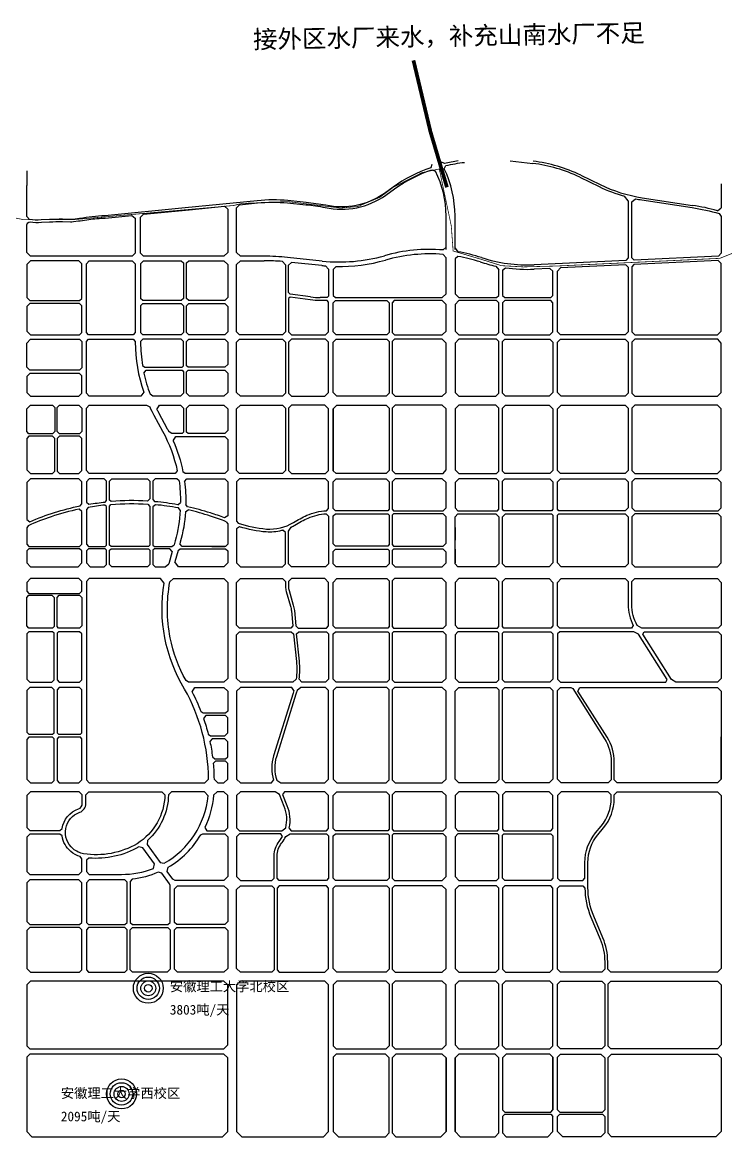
# Model space of a CAD drawing. Header units: millimetres. Extents: x 19715 to 35549, y 3563 to 14826.
# Drawn here: x 27119 to 31822, y 7377 to 14826 of the extents above; entities that cross this region are included whole.
import ezdxf

# ---------------------------------------------------------------- set-up
doc = ezdxf.new("R2010")
doc.units = ezdxf.units.MM
doc.linetypes.add('BORDER', pattern=[44.45, 12.7, -6.35, 12.7, -6.35, 0, -6.35])
for name, color, linetype in [('0-text', 7, 'Continuous'), ('00-大用户', 6, 'Continuous'), ('RD-红线', 7, 'Continuous')]:
    doc.layers.add(name, color=color, linetype=linetype)
doc.layers.add('0000边界', color=5, linetype='Continuous', lineweight=0)
doc.styles.add('HT', font='simhei.ttf')
doc.styles.add('样式 2', font='simhei.ttf')

msp = doc.modelspace()

# ---------------------------------------------------------------- linework, layer by layer
at = {"layer": '0-text', "const_width": 25}
msp.add_lwpolyline([(29734.7, 14571.2), (29848.1, 14095.1), (29958.5, 13723.2)], dxfattribs=at)
at = {"layer": '00-大用户'}
for centre, radius in [((27961.6, 8369.2), 100), ((27961.6, 8369.2), 75), ((27961.6, 8369.2), 50), ((27961.6, 8369.2), 25), ((27782.8, 7663.1), 100), ((27782.8, 7663.1), 75), ((27782.8, 7663.1), 50), ((27782.8, 7663.1), 25)]:
    msp.add_circle(centre, radius, dxfattribs=at)
at = {"layer": '0000边界', "linetype": 'BORDER', "ltscale": 5, "const_width": 5}
msp.add_lwpolyline([(31903.8, 13296.5), (31782.8, 13248.1), (30692.8, 13196.9), (30468.9, 13191), (30323.5, 13199.1), (30186.2, 13242.1), (29999.8, 13297.4), (29987.5, 13465.2), (29907.5, 13843.9), (29906.8, 13845.2), (29792.2, 13821.3), (29603.7, 13725.1), (29511.8, 13656.9), (29362.3, 13594.7), (29247.3, 13584.6), (28893.3, 13627.6), (28587.4, 13615), (28531.9, 13601.3), (27456, 13506.5), (27128, 13506.9), (26584.8, 13612.6)], dxfattribs=at)
at = {"layer": 'RD-红线'}
for p, q in [((31792.4, 13746.1), (31792.4, 13585.3)), ((31766.9, 13566.1), (31792.4, 13585.3)), ((29952.4, 13306.6), (29952.4, 13532.1)), ((30012.4, 13306.6), (30012.4, 13532.1)), ((27547.4, 13212.2), (27567.4, 13232.2)), ((27547.4, 12752.2), (27547.4, 13212.2)), ((27567.4, 13232.2), (27854.4, 13232.2)), ((27854.4, 13232.2), (27874.4, 13212.2)), ((27910.4, 13212.2), (27930.4, 13232.2)), ((27930.4, 13232.2), (28182.4, 13232.2)), ((28182.4, 13232.2), (28197.4, 13217.2)), ((28197.4, 13217.2), (28197.4, 12980.7)), ((28552.4, 13207.2), (28577.4, 13232.2)), ((28552.4, 12757.2), (28552.4, 13207.2)), ((28577.4, 13232.2), (28735.9, 13232.2)), ((28879.2, 13205.2), (28879.2, 12757.2)), ((29124.2, 13229.9), (28892.9, 13254)), ((28899.2, 13019.2), (28899.2, 13203.2)), ((29121.1, 13200), (28919.1, 13221.1)), ((29952.4, 13010.7), (29952.4, 13252.6)), ((30012.4, 13244.8), (30012.4, 13010.7)), ((31170.4, 13190.1), (31170.4, 12757.2)), ((31208.7, 13206.9), (31194.4, 13191.9)), ((31194.4, 13191.9), (31194.4, 12757.2)), ((31771.5, 13233.3), (31208.7, 13206.9)), ((31792.4, 13213.3), (31771.5, 13233.3)), ((31792.4, 12762.2), (31792.4, 13213.3)), ((29167.4, 13176.2), (29167.4, 12995.7)), ((29197.4, 13174.7), (29197.4, 13000.7)), ((30305.9, 13000.7), (30305.9, 13172.3)), ((30329.9, 13168.1), (30329.9, 13000.7)), ((30667.4, 13000.7), (30667.4, 13161.5)), ((30697.4, 12757.2), (30697.4, 13162.9)), ((27925.4, 12965.7), (27910.4, 12980.7)), ((28182.4, 12965.7), (27925.4, 12965.7)), ((28197.4, 12980.7), (28182.4, 12965.7)), ((28909.2, 13007.9), (28899.2, 13019.2)), ((29047.1, 12989.8), (28909.2, 13007.9)), ((29157.4, 12985.7), (29110.8, 12985.7)), ((29167.4, 12995.7), (29157.4, 12985.7)), ((29197.4, 13000.7), (29212.4, 12985.7)), ((29212.4, 12985.7), (29927.4, 12985.7)), ((29927.4, 12985.7), (29952.4, 13010.7)), ((30012.4, 13010.7), (30037.4, 12985.7)), ((30037.4, 12985.7), (30290.9, 12985.7)), ((30290.9, 12985.7), (30305.9, 13000.7)), ((30329.9, 13000.7), (30344.9, 12985.7)), ((30344.9, 12985.7), (30652.4, 12985.7)), ((30652.4, 12985.7), (30667.4, 13000.7)), ((27910.4, 12930.7), (27925.4, 12945.7)), ((27925.4, 12945.7), (28182.4, 12945.7)), ((28182.4, 12945.7), (28197.4, 12930.7)), ((28197.4, 12930.7), (28197.4, 12752.2)), ((27562.4, 12737.2), (27547.4, 12752.2)), ((27874.4, 12752.2), (27859.4, 12737.2)), ((27925.4, 12737.2), (27910.4, 12752.2)), ((28197.4, 12752.2), (28182.4, 12737.2)), ((28572.4, 12737.2), (28552.4, 12757.2)), ((28879.2, 12757.2), (28859.2, 12737.2)), ((30717.4, 12737.2), (30697.4, 12757.2)), ((31170.4, 12757.2), (31150.4, 12737.2)), ((31194.4, 12757.2), (31214.4, 12737.2)), ((31767.4, 12737.2), (31792.4, 12762.2)), ((27547.4, 12692.2), (27562.4, 12707.2)), ((27547.4, 12347.2), (27547.4, 12692.2)), ((27859.4, 12737.2), (27562.4, 12737.2)), ((27562.4, 12707.2), (27859.5, 12707.2)), ((27859.5, 12707.2), (27874.4, 12692.1)), ((27925.5, 12707.2), (27910.4, 12692.2)), ((28182.4, 12737.2), (27925.4, 12737.2)), ((28182.4, 12707.2), (27925.5, 12707.2)), ((28197.4, 12529.7), (28197.4, 12692.2)), ((28859.2, 12737.2), (28572.4, 12737.2)), ((31150.4, 12737.2), (30717.4, 12737.2)), ((31214.4, 12737.2), (31767.4, 12737.2)), ((27922.8, 12532.3), (27937.6, 12519.7)), ((27937.6, 12519.7), (28187.4, 12519.7)), ((28187.4, 12519.7), (28197.4, 12529.7)), ((27932.3, 12481.5), (27947, 12499.7)), ((27947, 12499.7), (28187.4, 12499.7)), ((28187.4, 12499.7), (28197.4, 12489.7)), ((28197.4, 12489.7), (28197.4, 12347.2)), ((27567.4, 12327.2), (27547.4, 12347.2)), ((27911.8, 12327.2), (27567.4, 12327.2)), ((27930.7, 12353.7), (27911.8, 12327.2)), ((27992.7, 12327.2), (27974, 12340.1)), ((28177.4, 12327.2), (27992.7, 12327.2)), ((28197.4, 12347.2), (28177.4, 12327.2)), ((27547.4, 12247.2), (27567.4, 12267.2)), ((27547.4, 11830.2), (27547.4, 12247.2)), ((27567.4, 12267.2), (27950.3, 12267.2)), ((27950.3, 12267.2), (27970.9, 12254.9)), ((28019.5, 12237.9), (28036.9, 12267.2)), ((28036.9, 12267.2), (28177.4, 12267.2)), ((28177.4, 12267.2), (28197.4, 12247.2)), ((28197.4, 12247.2), (28197.4, 12087.2)), ((28118.5, 12077.2), (28100.5, 12087.9)), ((28187.4, 12077.2), (28118.5, 12077.2)), ((28197.4, 12087.2), (28187.4, 12077.2)), ((28128.3, 12029.2), (28146.6, 12057.2)), ((28146.6, 12057.2), (28472.4, 12057.2)), ((28472.4, 12057.2), (28492.4, 12037.2)), ((28492.4, 12037.2), (28492.4, 11830.2)), ((27567.4, 11810.2), (27547.4, 11830.2)), ((28140.3, 11810.2), (27567.4, 11810.2)), ((28007.4, 11774.2), (27992.4, 11759.2)), ((28152.1, 11774.2), (28007.4, 11774.2)), ((28155.1, 11828.4), (28140.3, 11810.2)), ((28167.1, 11761.1), (28152.1, 11774.2)), ((28207.7, 11810.2), (28193.2, 11822.1)), ((28203.9, 11757.3), (28218.7, 11774.2)), ((28472.4, 11810.2), (28207.7, 11810.2)), ((28218.7, 11774.2), (28472.4, 11774.2)), ((28492.4, 11830.2), (28472.4, 11810.2)), ((28472.4, 11774.2), (28492.4, 11754.2)), ((27992.4, 11759.2), (27992.4, 11636.6)), ((28492.4, 11754.2), (28492.4, 11527.3)), ((27992.4, 11636.6), (28006.1, 11621.7)), ((28008.8, 11601.3), (27992.4, 11586.4)), ((27992.4, 11586.4), (27992.4, 11332.1)), ((28159, 11601), (28176.8, 11615.8)), ((28175.1, 11564.1), (28162.6, 11580)), ((28210.4, 11553), (28228.5, 11566.5)), ((28224.2, 11587.9), (28212.6, 11602.7)), ((28492.4, 11527.3), (28472.1, 11513.3)), ((28483, 11487.5), (28492.4, 11473.6)), ((28492.4, 11473.6), (28492.4, 11337.1)), ((27992.4, 11332.1), (28002.4, 11322.1)), ((28118.3, 11322.1), (28133.6, 11333.3)), ((28187.2, 11322.1), (28173, 11340.9)), ((28492.4, 11337.1), (28477.4, 11322.1)), ((28002.4, 11307.1), (27992.4, 11297.1)), ((27992.4, 11297.1), (27992.4, 11202.2)), ((28002.4, 11322.1), (28118.3, 11322.1)), ((28106.4, 11307.1), (28002.4, 11307.1)), ((28121, 11287.9), (28106.4, 11307.1)), ((28160.7, 11296.3), (28174.8, 11307.1)), ((28174.8, 11307.1), (28477.4, 11307.1)), ((28477.4, 11322.1), (28187.2, 11322.1)), ((28477.4, 11307.1), (28492.4, 11292.1)), ((28492.4, 11292.1), (28492.4, 11212.2)), ((27992.4, 11202.2), (28007.4, 11187.2)), ((28007.4, 11187.2), (28073.9, 11187.2)), ((28073.9, 11187.2), (28098.2, 11205.6)), ((28163.2, 11187.2), (28139.1, 11218.7)), ((28467.4, 11187.2), (28163.2, 11187.2)), ((28492.4, 11212.2), (28467.4, 11187.2)), ((28577.4, 8417.2), (28552.4, 8392.2)), ((28552.4, 8392.2), (28552.4, 7990.2)), ((29142.4, 8417.2), (28577.4, 8417.2)), ((29167.4, 8392.2), (29142.4, 8417.2)), ((29167.4, 7985.2), (29167.4, 8392.2)), ((31013.4, 8397.2), (31013.4, 7985.2)), ((28552.4, 7990.2), (28552.4, 7412.2)), ((29167.4, 7412.2), (29167.4, 7985.2)), ((27168.9, 7929.2), (27148.9, 7909.2)), ((27148.9, 7909.2), (27148.9, 7412.2)), ((28332.8, 7929.2), (27168.9, 7929.2)), ((29217.4, 7929.2), (29197.4, 7909.2)), ((29197.4, 7909.2), (29197.4, 7412.2)), ((29547.2, 7929.2), (29217.4, 7929.2)), ((29572.2, 7904.2), (29547.2, 7929.2)), ((29572.2, 7402.2), (29572.2, 7904.2)), ((29617.2, 7929.2), (29592.2, 7904.2)), ((29592.2, 7904.2), (29592.2, 7402.2)), ((29927.4, 7929.2), (29617.2, 7929.2)), ((29952.4, 7904.2), (29927.4, 7929.2)), ((29952.4, 7904.2), (29927.4, 7929.2)), ((29952.4, 7412.2), (29952.4, 7904.2)), ((29952.4, 7412.2), (29952.4, 7904.2)), ((29952.4, 7904.2), (29952.4, 7412.2)), ((30012.4, 7904.2), (30037.4, 7929.2)), ((30037.4, 7929.2), (30012.4, 7904.2)), ((30012.4, 7412.2), (30012.4, 7904.2)), ((30012.4, 7904.2), (30012.4, 7412.2)), ((30012.4, 7904.2), (30012.4, 7412.2)), ((30199.2, 7929.2), (30037.4, 7929.2)), ((30280.9, 7929.2), (30199.2, 7929.2)), ((30280.9, 7929.2), (30305.9, 7904.2)), ((30305.9, 7402.2), (30305.9, 7904.2)), ((30354.9, 7929.2), (30329.9, 7904.2)), ((30329.9, 7904.2), (30329.9, 7557.2)), ((30647.4, 7929.2), (30354.9, 7929.2)), ((30647.4, 7929.2), (30667.4, 7909.2)), ((30667.4, 7909.2), (30647.4, 7929.2)), ((30667.4, 7909.2), (30667.4, 7557.2)), ((30667.4, 7557.2), (30667.4, 7909.2)), ((30697.4, 7909.2), (30717.4, 7929.2)), ((30697.4, 7557.2), (30697.4, 7909.2)), ((30717.4, 7929.2), (30988.4, 7929.2)), ((30988.4, 7929.2), (31013.4, 7904.2)), ((31013.4, 7904.2), (31013.4, 7557.2)), ((31058.4, 7929.2), (31033.4, 7904.2)), ((31033.4, 7904.2), (31033.4, 7402.2)), ((31058.4, 7929.2), (31767.4, 7929.2)), ((31767.4, 7929.2), (31792.4, 7904.2)), ((31792.4, 7904.2), (31792.4, 7412.2)), ((30344.9, 7542.2), (30329.9, 7557.2)), ((30329.9, 7512.2), (30344.9, 7527.2)), ((30344.9, 7542.2), (30652.4, 7542.2)), ((30344.9, 7527.2), (30652.4, 7527.2)), ((30652.4, 7542.2), (30667.4, 7557.2)), ((30652.4, 7527.2), (30667.4, 7512.2)), ((30712.4, 7542.2), (30697.4, 7557.2)), ((30712.4, 7527.2), (30697.4, 7512.2)), ((30712.4, 7542.2), (30998.4, 7542.2)), ((30712.4, 7527.2), (30998.4, 7527.2)), ((30998.4, 7542.2), (31013.4, 7557.2)), ((30998.4, 7527.2), (31013.4, 7512.2)), ((30329.9, 7512.2), (30329.9, 7402.2)), ((30667.4, 7412.2), (30667.4, 7512.2)), ((30697.4, 7412.2), (30697.4, 7512.2)), ((31013.4, 7512.2), (31013.4, 7402.2)), ((27148.9, 7412.2), (27183.9, 7377.2)), ((27183.9, 7377.2), (28341.6, 7377.2)), ((28552.4, 7412.2), (28587.4, 7377.2)), ((28587.4, 7377.2), (29132.4, 7377.2)), ((29132.4, 7377.2), (29167.4, 7412.2)), ((29197.4, 7412.2), (29232.4, 7377.2)), ((29232.4, 7377.2), (29547.2, 7377.2)), ((29572.2, 7402.2), (29547.2, 7377.2)), ((29617.2, 7377.2), (29592.2, 7402.2)), ((29617.2, 7377.2), (29825.7, 7377.2)), ((29825.7, 7377.2), (29917.4, 7377.2)), ((29917.4, 7377.2), (29952.4, 7412.2)), ((29917.4, 7377.2), (29952.4, 7412.2)), ((30047.4, 7377.2), (30012.4, 7412.2)), ((30012.4, 7412.2), (30047.4, 7377.2)), ((30047.4, 7377.2), (30280.9, 7377.2)), ((30280.9, 7377.2), (30305.9, 7402.2)), ((30329.9, 7402.2), (30354.9, 7377.2)), ((30354.9, 7377.2), (30632.4, 7377.2)), ((30632.4, 7377.2), (30667.4, 7412.2)), ((30632.4, 7377.2), (30667.4, 7412.2)), ((30732.4, 7377.2), (30697.4, 7412.2)), ((30988.4, 7377.2), (30732.4, 7377.2)), ((31013.4, 7402.2), (30988.4, 7377.2)), ((31033.4, 7402.2), (31058.4, 7377.2)), ((31757.4, 7377.2), (31058.4, 7377.2))]:
    msp.add_line(p, q, dxfattribs=at)
at = {"layer": 'RD-红线', "flags": 128}
for points in [[(29857.8, 13875.4), (29849.8, 13854)], [(29943.1, 13881.6), (29917, 13893)], [(29940.8, 13847.4), (29950.3, 13867.9)], [(29857.1, 13840.7), (29882.4, 13830.4)], [(27148.9, 13528), (27148.9, 13735)], [(31170.4, 13632.2), (31170.4, 13251.1), (31154.5, 13234.4), (30541, 13205.6)], [(27166.7, 13507.1), (27148.9, 13528)], [(30008.9, 13480.5), (30012.4, 13479.7)], [(29952.4, 13322.7), (29932.5, 13304.5)], [(29932.5, 13274.4), (29952.4, 13252.6)], [(30012.4, 13315.2), (30032.2, 13292)], [(30032.2, 13261.5), (30012.4, 13244.8)], [(27874.4, 13212.2), (27874.4, 12752.2)], [(27910.4, 13212.2), (27910.4, 12980.7)], [(28859.3, 13227), (28879.2, 13205.2)], [(28899.2, 13203.2), (28919.1, 13221.1)], [(29147.5, 13197.6), (29167.4, 13176.2)], [(29197.4, 13174.7), (29217.4, 13194.1)], [(30286.3, 13196.2), (30305.9, 13172.3)], [(30329.9, 13168.1), (30349.7, 13185)], [(31155.5, 13204.4), (30717.4, 13183.9)], [(31155.5, 13204.4), (31170.4, 13190.1)], [(30647.5, 13180.6), (30542.4, 13175.7)], [(30647.5, 13180.6), (30667.4, 13161.5)], [(30697.4, 13162.9), (30717.4, 13183.9)], [(27910.4, 12930.7), (27910.4, 12752.2)], [(27517.4, 12516.7), (27502.4, 12501.7), (27168.9, 12501.7), (27148.9, 12521.7), (27148.9, 12682.2), (27173.9, 12707.2), (27502.4, 12707.2), (27517.4, 12692.2), (27517.4, 12516.7)], [(28232.4, 12707.2), (28472.4, 12707.2), (28492.4, 12687.2), (28492.4, 12539.7), (28472.4, 12519.7), (28227.4, 12519.7), (28217.4, 12529.7), (28217.4, 12692.2)], [(27502.4, 12477.7), (27168.9, 12477.7), (27148.9, 12457.7), (27148.9, 12352.2), (27173.9, 12327.2), (27497.4, 12327.2), (27517.4, 12347.2), (27517.4, 12462.7), (27502.4, 12477.7)], [(29197.4, 12242.2), (29197.4, 11830.2), (29197.4, 12242.2), (29222.4, 12267.2), (29552.2, 12267.2), (29572.2, 12247.2), (29572.2, 11830.2), (29552.2, 11810.2), (29422.4, 11810.2), (29217.4, 11810.2), (29197.4, 11827.2), (29197.4, 11937.2)], [(30132.4, 11187.2), (30032.4, 11187.2), (30012.4, 11207.2), (30012.4, 11521.1), (30032.4, 11541.1), (30285.9, 11541.1), (30305.9, 11521.1), (30305.9, 11207.2), (30285.9, 11187.2), (30037.4, 11187.2)], [(28121, 11287.9), (28098.2, 11205.6)], [(28160.7, 11296.3), (28139.1, 11218.7)], [(28067.9, 11078), (28043.3, 11107.2), (27567.4, 11107.2), (27547.4, 11087.2), (27547.4, 10364.2)], [(27321.6, 10067.2), (27331.6, 10077.2), (27331.6, 10364.2), (27316.6, 10379.2), (27168.9, 10379.3), (27148.9, 10359.3), (27148.9, 10082.2), (27163.9, 10067.2), (27321.6, 10067.2)], [(28935.3, 10359.8), (28920.3, 10379.2), (28577.4, 10379.2), (28552.4, 10354.2), (28552.4, 9767.3), (28577.4, 9742.3), (28672.4, 9742.3)], [(28577.4, 9742.3), (28786.3, 9742.3), (28799.5, 9761.1)], [(27517.4, 8920.7), (27517.4, 9074.3), (27497.4, 9094.3), (27168.9, 9094.3), (27148.9, 9074.3), (27148.9, 8814.7), (27168.9, 8794.7), (27502.4, 8794.7), (27517.4, 8809.7), (27517.4, 8920.7)], [(28325, 8417.2), (27173.9, 8417.2), (27148.9, 8392.2), (27148.9, 7985.2), (27168.9, 7965.2), (28332.2, 7965.2)]]:
    msp.add_lwpolyline(points, dxfattribs=at)
for points in [[(29950.3, 13867.9, -0.032091), (30075.7, 13889.7)], [(28735.9, 13262.2), (28577.4, 13262.2), (28552.4, 13287.2), (28552.4, 13586.5), (28570.5, 13606.4), (28691.5, 13618.3, -0.050947), (28893.3, 13618.8), (29014.7, 13606.6, -0.013694), (29144.9, 13588.5, 0.212128), (29548.8, 13670.4), (29607, 13711.8, -0.071218), (29857.1, 13840.7, -0.071218)], [(30012.4, 13315.2), (30012.4, 13532.1, 0.112143), (29940.8, 13847.4, 0.112143)], [(31778.2, 13547.1), (31792.4, 13528), (31792.4, 13283.4), (31773.4, 13263.4), (31210.1, 13237), (31194.4, 13252), (31194.4, 13626.8), (31218.3, 13646.5, 0.011046), (31262.2, 13638.8), (31597.7, 13587.5, -0.035993), (31778.2, 13547.1)], [(31766.9, 13566.1, 0.032863), (31599.9, 13602.3)], [(27171.3, 13491.4, 0.047945), (27246.8, 13489.5), (27301.1, 13492.4, -0.009617), (27387, 13494.4), (27440.5, 13493.3, 0.048738), (27461.4, 13493.8), (27495, 13497.8), (27503.8, 13498.9, 0.015683), (27506.1, 13499.2, -0.012702), (27564.8, 13508.6, -0.023123), (27672.6, 13517.8), (27852.5, 13535.6), (27874.4, 13515.7), (27874.4, 13282.2), (27854.4, 13262.2), (27173.9, 13262.2), (27148.9, 13287.2), (27148.9, 13471.5, -0.450023), (27171.3, 13491.4)], [(27874.4, 12692.1), (27874.4, 12687.5, 0.083719), (27930.7, 12353.7, 0.083719)], [(27910.4, 12692.2), (27910.4, 12687.5, 0.039711), (27922.8, 12532.3, 0.039711)], [(27932.3, 12481.5, 0.037589), (27974, 12340.1, 0.037589)], [(27970.9, 12254.9, 0.014893), (27998.3, 12200.8), (28057.3, 12092.4, -0.072057), (28155.1, 11828.4, -0.072057)], [(28019.5, 12237.9, 0.00571), (28029.9, 12218), (28088.9, 12109.7, -0.006048), (28100.5, 12087.9, -0.006048)], [(28128.3, 12029.2, -0.053451), (28193.2, 11822.1, -0.053451)], [(27169.8, 11488, -0.051096), (27505.5, 11593.4), (27517.4, 11608.1), (27517.4, 11754.2), (27497.4, 11774.2), (27173.9, 11774.2), (27148.9, 11749.2), (27148.9, 11501.8), (27169.8, 11488)], [(27673.5, 11619.3), (27682.4, 11629.2), (27682.4, 11759.2), (27667.4, 11774.2), (27567.4, 11774.2), (27547.4, 11754.2), (27547.4, 11619.3), (27564.9, 11604.5, -0.015874), (27673.5, 11619.3)], [(27713.2, 11623), (27702.4, 11632.9), (27702.4, 11759.2), (27717.4, 11774.2), (27957.4, 11774.2), (27972.4, 11759.2), (27972.4, 11640.4), (27956.5, 11625.4, 0.035291), (27713.2, 11623)], [(29022.3, 11530.5, -0.091692), (29153.1, 11560.9), (29167.4, 11575.9), (29167.4, 11754.2), (29147.4, 11774.2), (28572.4, 11774.2), (28552.4, 11754.2), (28552.4, 11492.2), (28562.6, 11478, 0.062405), (28751.3, 11439.1, 0.151645), (28931.8, 11482.3, -0.038572), (29022.3, 11530.5)], [(28167.1, 11761.1, -0.037128), (28176.8, 11615.8, -0.037128)], [(28203.9, 11757.3, -0.038097), (28212.6, 11602.7, -0.038097)], [(27312.5, 11521, 0.024332), (27157.8, 11460.9), (27148.9, 11447.2), (27148.9, 11337.1), (27163.9, 11322.1), (27358.8, 11322.1), (27502.4, 11322.1), (27517.4, 11337.1), (27517.4, 11557), (27499.3, 11571.7, 0.028406), (27312.5, 11521)], [(27559.9, 11583.4), (27547.4, 11568.6), (27547.4, 11337.1), (27562.4, 11322.1), (27672.4, 11322.1), (27682.4, 11332.1), (27682.4, 11589), (27671.4, 11599, 0.016508), (27559.9, 11583.4)], [(27711.6, 11602.8, -0.036217), (27958.4, 11605.2), (27972.4, 11590.3), (27972.4, 11332.1), (27962.4, 11322.1), (27712.4, 11322.1), (27702.4, 11332.1), (27702.4, 11592.8), (27711.6, 11602.8)], [(28175.1, 11564.1, -0.052685), (28141.1, 11360.6), (28133.6, 11333.3)], [(28210.4, 11553, -0.050478), (28175.8, 11351), (28173, 11340.9)], [(28852.4, 11428.3, -0.077766), (28749.9, 11419.1, -0.05719), (28572, 11453.9), (28552.4, 11439.6), (28552.4, 11212.2), (28577.4, 11187.2), (28859.2, 11187.2), (28879.2, 11207.2), (28879.2, 11416.1), (28860.1, 11430.3, -0.005962), (28852.4, 11428.3)], [(28213.8, 10425.5, -0.077562), (28108.6, 10712.7, -0.095117), (28106, 11086.7), (28130.6, 11107.2), (28467.4, 11107.2), (28492.4, 11082.2), (28492.4, 10440.2), (28467.4, 10415.2), (28231.3, 10415.2), (28213.8, 10425.5)], [(28577.4, 11107.2), (28859.2, 11107.2), (28879.2, 11087.2), (28879.2, 11054.4, 0.070121), (28883.8, 11021.9), (28912, 10923.8, -0.045408), (28918.3, 10891.3), (28928.1, 10791.6), (28914.6, 10776.7), (28572.4, 10776.7), (28552.4, 10796.7), (28552.4, 11082.2), (28577.4, 11107.2)], [(28204.6, 10368.9, -0.180824), (28067.9, 11078)], [(28950.2, 10435), (28927.4, 10415.2), (28577.4, 10415.2), (28552.4, 10440.2), (28552.4, 10732.7), (28572.4, 10752.7), (28917, 10752.7), (28933.4, 10737.7), (28951.7, 10552.9, -0.055548), (28950.2, 10435)], [(28970.4, 10435, 0.054416), (28971.6, 10554.9), (28953.5, 10737.7), (28967.1, 10752.7), (29152.4, 10752.7), (29167.4, 10737.7), (29167.4, 10435.2), (29147.4, 10415.2), (28987.6, 10415.2), (28970.4, 10435)], [(27547.4, 10364.2), (27547.4, 9762.3), (27567.4, 9742.3), (28340.1, 9742.3), (28365.1, 9767.6, 0.125738), (28204.6, 10368.9)], [(28255.8, 10349.9), (28273.5, 10379.2), (28467.4, 10379.2), (28492.4, 10354.2), (28492.4, 10222.2), (28477.4, 10207.2), (28329.6, 10207.2), (28315.6, 10216.8, 0.028238), (28255.8, 10349.9)], [(28935.3, 10359.8, -0.008918), (28930, 10341.5), (28798.9, 9922.5, 0.154446), (28799.5, 9761.1, 0.154446)], [(28820.6, 9761), (28847.8, 9742.3), (29142.4, 9742.3), (29167.4, 9767.3), (29167.4, 10359.2), (29147.4, 10379.2), (28980.8, 10379.2), (28956, 10359.7, -0.011374), (28949.1, 10335.6), (28818, 9916.6, 0.16128), (28820.6, 9761)], [(31011.9, 10036.7, -0.141769), (31056.7, 9881.8), (31056.7, 9762.4), (31036.7, 9742.4), (30722.4, 9742.4), (30697.4, 9767.4), (30697.4, 10359.2), (30717.4, 10379.2), (30787.3, 10379.2), (30800, 10372.2), (31011.9, 10036.7)], [(31028.8, 10047.4), (30833.8, 10356.1), (30846.5, 10379.2), (31767.4, 10379.2), (31792.4, 10354.2), (31792.4, 9767.4), (31767.4, 9742.4), (31096.7, 9742.4), (31076.7, 9762.4), (31076.7, 9881.8, 0.141769), (31028.8, 10047.4)], [(28362.4, 10068.6), (28376.9, 10057.2), (28472.4, 10057.2), (28492.4, 10077.2), (28492.4, 10177.2), (28477.4, 10192.2), (28345.9, 10192.2), (28331.7, 10172.3, -0.020927), (28362.4, 10068.6)], [(28373.7, 10019.2, -0.020348), (28391.1, 9915.4), (28405.9, 9902.3), (28477.4, 9902.3), (28492.4, 9917.3), (28492.4, 10017.2), (28472.4, 10037.2), (28388.4, 10037.2), (28373.7, 10019.2)], [(28395.9, 9870.9, -0.020113), (28401.1, 9767), (28426.1, 9742.3), (28467.4, 9742.3), (28492.4, 9767.3), (28492.4, 9872.3), (28477.4, 9887.3), (28410.8, 9887.3), (28395.9, 9870.9)], [(27385.6, 9437, -0.276177), (27495, 9568.3, 0.318596), (27520.4, 9604.1), (27520.4, 9662.3), (27500.4, 9682.3), (27173.9, 9682.3), (27148.9, 9657.3), (27148.9, 9444.3), (27168.9, 9424.3), (27370.8, 9424.3), (27385.6, 9437)], [(28072.5, 9661.8, -0.251931), (27887.5, 9335.7, -0.172479), (27529.1, 9268.3, -0.135141), (27459, 9301.5, -0.582912), (27502.9, 9545.6, 0.318596), (27544.4, 9604.1), (27544.4, 9662.3), (27564.4, 9682.3), (28052.5, 9682.3), (28072.5, 9661.8)], [(28361.6, 9654.8), (28336.7, 9682.3), (28116.5, 9682.3), (28096.5, 9662.7, -0.209157), (27955.8, 9357.1), (27953.1, 9330.2), (28042.1, 9210.6), (28068, 9205.2, 0.24446), (28361.6, 9654.8)], [(28339.1, 9443.8), (28352.6, 9422.3), (28472.4, 9422.3), (28492.4, 9442.3), (28492.4, 9657.3), (28467.4, 9682.3), (28423.1, 9682.3), (28398.2, 9659.4, -0.091189), (28339.1, 9443.8)], [(28577.4, 9682.3), (28552.4, 9657.3), (28552.4, 9442.3), (28572.4, 9422.3), (28855.3, 9422.3), (28880.9, 9441.5, 0.157155), (28870.5, 9583.8), (28838, 9664), (28810.6, 9682.3), (28577.4, 9682.3)], [(29142.4, 9682.3), (28872.1, 9682.3), (28859.7, 9663.8), (28889, 9591.3, -0.152106), (28901.5, 9441.6), (28916.4, 9422.3), (29152.4, 9422.3), (29167.4, 9437.3), (29167.4, 9657.3), (29142.4, 9682.3)], [(30952.3, 9408), (30990, 9453.5, 0.174747), (31056.7, 9638.5), (31056.7, 9662.4), (31036.7, 9682.4), (30722.4, 9682.4), (30697.4, 9657.4), (30697.4, 9105.4), (30712.4, 9090.4), (30866, 9090.4), (30881, 9105.4), (30881, 9210.2, -0.174747), (30952.3, 9408)], [(30939.7, 8851.5, -0.10027), (30901, 9042.2), (30901, 9210.2, -0.174747), (30967.7, 9395.3), (31005.4, 9440.7, 0.174747), (31076.7, 9638.5), (31076.7, 9662.4), (31096.7, 9682.4), (31767.4, 9682.4), (31792.4, 9657.4), (31792.4, 9409.4), (31792.4, 8502.2), (31767.4, 8477.2), (31053.4, 8477.2), (31033.4, 8497.2), (31033.4, 8546.5, 0.10027), (31001.1, 8706), (30939.7, 8851.5)], [(27443.5, 9283.2, -0.185427), (27385.3, 9387.4), (27370.4, 9400.3), (27168.9, 9400.3), (27148.9, 9380.3), (27148.9, 9150.3), (27168.9, 9130.3), (27497.4, 9130.3), (27517.4, 9150.3), (27517.4, 9234.6), (27506.6, 9249, -0.106735), (27443.5, 9283.2)], [(28312.8, 9395), (28325.6, 9402.3), (28472.4, 9402.3), (28492.4, 9382.3), (28492.4, 9115.3), (28467.4, 9090.3), (28141.9, 9090.3), (28125.8, 9098.3), (28087.9, 9149.3), (28093.8, 9178.5, 0.126549), (28312.8, 9395)], [(28858.7, 9384.4), (28847.6, 9402.3), (28572.4, 9402.3), (28552.4, 9382.3), (28552.4, 9115.3), (28577.4, 9090.3), (28787.7, 9090.3), (28802.7, 9105.3), (28802.7, 9254.9, -0.156137), (28836.6, 9351.2), (28840.4, 9356.1, 0.03626), (28858.7, 9384.4)], [(28881.1, 9384.1), (28909.3, 9402.3), (29152.4, 9402.3), (29167.4, 9387.3), (29167.4, 9105.3), (29152.4, 9090.3), (28837.7, 9090.3), (28822.7, 9105.3), (28822.7, 9254.6, -0.155658), (28852.6, 9339.1), (28856.3, 9344.1, 0.04669), (28881.1, 9384.1)], [(27898.1, 9314.1, -0.154255), (27563.8, 9239.9), (27547.4, 9225), (27547.4, 9150.3), (27567.4, 9130.3), (27782.4, 9130.3, 0.093984), (27995.5, 9170.7), (28004.2, 9201.3), (27924.1, 9308.7), (27898.1, 9314.1)], [(28027.1, 9144.8, -0.07303), (27853.7, 9098.4), (27840.4, 9083.5), (27840.4, 8809.7), (27855.4, 8794.7), (28092.8, 8794.7), (28107.8, 8809.7), (28107.8, 9055.7), (28103.8, 9067.6), (28051.1, 9138.4), (28027.1, 9144.8)], [(30881, 9039.4, 0.098865), (30921.2, 8843.7), (30982.7, 8698.3, -0.10027), (31013.4, 8546.5), (31013.4, 8497.2), (30993.4, 8477.2), (30717.4, 8477.2), (30697.4, 8497.2), (30697.4, 9039.4), (30712.4, 9054.4), (30866, 9054.4), (30881, 9039.4)]]:
    msp.add_lwpolyline(points, format="xyb", dxfattribs=at)
at = {"layer": 'RD-红线'}
for points in [[(30381.5, 13900.5), (30532.3, 13882.3)], [(30846.1, 13790.4), (30975.6, 13727.7)], [(30852.7, 13803.9), (30982.2, 13741.2)], [(31170.4, 13632.2), (31146.3, 13663.5)], [(31264.4, 13653.6), (31599.9, 13602.3)], [(28182.4, 12707.2), (28197.4, 12692.2)], [(28217.4, 12692.2), (28232.4, 12707.2)], [(30012.4, 11450.2), (30012.4, 11364.7)], [(28387.4, 11322.1), (28472.4, 11322.1)], [(30012.4, 11304.7), (30012.4, 11212.2)], [(28672.4, 10415.2), (28577.4, 10415.2)], [(31792.4, 9767.4), (31792.4, 10049.8)], [(28332.2, 7965.2), (28467.4, 7965.2), (28492.4, 7990.2), (28492.4, 8392.2), (28467.4, 8417.2), (28325, 8417.2)], [(29552.2, 8417.2), (29222.4, 8417.2), (29197.4, 8392.2), (29197.4, 7985.2), (29217.4, 7965.2), (29552.2, 7965.2)], [(29552.2, 8417.2), (29572.2, 8397.2)], [(29572.2, 8397.2), (29572.2, 7985.2)], [(29612.2, 8417.2), (29592.2, 8397.2)], [(29592.2, 8397.2), (29592.2, 7985.2)], [(29612.2, 7965.2), (29927.4, 7965.2), (29952.4, 7990.2), (29952.4, 8392.2), (29927.4, 8417.2), (29612.2, 8417.2)], [(30285.9, 8417.2), (30037.4, 8417.2), (30012.4, 8392.2), (30012.4, 7990.2), (30037.4, 7965.2), (30285.9, 7965.2)], [(30285.9, 8417.2), (30305.9, 8397.2)], [(30305.9, 7985.2), (30305.9, 8397.2)], [(30349.9, 8417.2), (30329.9, 8397.2)], [(30329.9, 7985.2), (30329.9, 8397.2)], [(30349.9, 7965.2), (30647.4, 7965.2), (30667.4, 7985.2), (30667.4, 8397.2), (30647.4, 8417.2), (30349.9, 8417.2)], [(30993.4, 7965.2), (30717.4, 7965.2), (30697.4, 7985.2), (30697.4, 8397.2), (30717.4, 8417.2), (30993.4, 8417.2)], [(31013.4, 8397.2), (30993.4, 8417.2)], [(31033.4, 8397.2), (31053.4, 8417.2)], [(31033.4, 8397.2), (31033.4, 7985.2)], [(31053.4, 8417.2), (31767.4, 8417.2), (31792.4, 8392.2), (31792.4, 7990.2), (31767.4, 7965.2), (31053.4, 7965.2)], [(29552.2, 7965.2), (29572.2, 7985.2)], [(29612.2, 7965.2), (29592.2, 7985.2)], [(30285.9, 7965.2), (30305.9, 7985.2)], [(30349.9, 7965.2), (30329.9, 7985.2)], [(31013.4, 7985.2), (30993.4, 7965.2)], [(31033.4, 7985.2), (31053.4, 7965.2)], [(28341.6, 7377.2), (28457.4, 7377.2), (28492.4, 7412.2), (28492.4, 7904.2), (28467.4, 7929.2), (28332.8, 7929.2)], [(31792.4, 7412.2), (31757.4, 7377.2)]]:
    msp.add_lwpolyline(points, dxfattribs=at)
for points in [[(30846.1, 13790.4, 0.082943), (30532.3, 13882.3, 0.082943)], [(30852.7, 13803.9, 0.082943), (30534.1, 13897.2)], [(29849.8, 13854, 0.070589), (29598.3, 13724), (29540.1, 13682.6, -0.212336), (29147.8, 13603.3, 0.013744), (29016.3, 13621.6), (28894.7, 13633.7, 0.050936), (28690, 13633.2), (28208.2, 13585.7)], [(29952.4, 13322.7), (29952.4, 13532.1, 0.115874), (29882.4, 13830.4, 0.115874)], [(30975.6, 13727.7, 0.045332), (31146.3, 13663.5, 0.045332)], [(30982.2, 13741.2, 0.074869), (31264.4, 13653.6)], [(28208.2, 13585.7), (27671.6, 13532.8, 0.035742), (27503.4, 13514, -0.015683), (27502, 13513.8), (27459.6, 13508.7, -0.049803), (27441.2, 13508.3), (27387.1, 13509.4, 0.009647), (27300.4, 13507.4), (27245.9, 13504.5, -0.05232), (27166.7, 13507.1)], [(28942.3, 11465.3, -0.038683), (29030.3, 11512.2, -0.089964), (29151.7, 11540.9), (29167.4, 11525.9), (29167.4, 11284.6), (29167.4, 11207.2), (29147.4, 11187.2), (28919.2, 11187.2), (28899.2, 11207.2), (28899.2, 11423.7), (28917.5, 11451.9, 0.021197), (28942.3, 11465.3)]]:
    msp.add_lwpolyline(points, format="xyb", dxfattribs=at)
at = {"layer": 'RD-红线', "elevation": 83, "flags": 128}
msp.add_lwpolyline([(27150, 13832.9), (27148.8, 13735)], dxfattribs=at)
at = {"layer": 'RD-红线', "flags": 128}
for points in [[(27930.4, 13262.2), (27910.4, 13282.2), (27910.4, 13523.2), (27928.5, 13543.1), (28235.5, 13573.3), (28470.5, 13596.5), (28492.4, 13576.6), (28492.4, 13287.2), (28467.4, 13262.2)], [(27173.9, 13232.2), (27148.9, 13207.2), (27148.9, 12985.7), (27168.9, 12965.7), (27502.4, 12965.7), (27517.4, 12980.7), (27517.4, 13212.2), (27497.4, 13232.2)], [(28492.4, 12985.7), (28472.4, 12965.7), (28232.4, 12965.7), (28217.4, 12980.7), (28217.4, 13217.2), (28232.4, 13232.2), (28467.4, 13232.2), (28492.4, 13207.2)], [(29217.4, 12737.2), (29197.4, 12757.2), (29197.4, 12950.7), (29212.4, 12965.7), (29557.2, 12965.7), (29572.2, 12950.7), (29572.2, 12752.2), (29557.2, 12737.2)], [(29952.4, 12762.2), (29952.4, 12940.6), (29927.4, 12965.6), (29606.3, 12965.6), (29592.2, 12950.7), (29592.2, 12752.2), (29607.2, 12737.2), (29927.4, 12737.2)], [(30290.9, 12737.2), (30305.9, 12752.2), (30305.9, 12950.6), (30290.9, 12965.6), (30037.4, 12965.6), (30012.4, 12940.6), (30012.4, 12762.2), (30037.4, 12737.2)], [(30344.9, 12737.2), (30647.4, 12737.2), (30667.4, 12757.2), (30667.4, 12950.7), (30652.4, 12965.7), (30344.9, 12965.6), (30329.9, 12950.6), (30329.9, 12752.2)], [(27148.9, 12762.2), (27173.9, 12737.2), (27502.4, 12737.2), (27517.4, 12752.2), (27517.4, 12930.7), (27502.4, 12945.7), (27168.9, 12945.7), (27148.9, 12925.7)], [(28492.4, 12757.2), (28472.4, 12737.2), (28232.4, 12737.2), (28217.4, 12752.2), (28217.4, 12930.7), (28232.4, 12945.7), (28472.4, 12945.7), (28492.4, 12925.7)], [(28552.4, 12352.2), (28552.4, 12687.2), (28572.4, 12707.2), (28859.2, 12707.2), (28879.2, 12687.2), (28879.2, 12347.2), (28859.2, 12327.2), (28577.4, 12327.2)], [(29167.4, 12687.2), (29147.4, 12707.2), (28919.2, 12707.2), (28899.2, 12687.2), (28899.2, 12347.2), (28919.2, 12327.2), (29142.4, 12327.2), (29167.4, 12352.2)], [(29197.4, 12687.2), (29217.4, 12707.2), (29557.2, 12707.2), (29572.2, 12692.2), (29572.2, 12347.2), (29552.2, 12327.2), (29222.4, 12327.2), (29197.4, 12352.2)], [(29952.4, 12352.2), (29952.4, 12682.2), (29927.4, 12707.2), (29607.2, 12707.2), (29592.2, 12692.2), (29592.2, 12347.2), (29612.2, 12327.2), (29927.4, 12327.2)], [(30012.4, 12682.2), (30012.4, 12352.2), (30037.4, 12327.2), (30285.9, 12327.2), (30305.9, 12347.2), (30305.9, 12692.2), (30290.9, 12707.2), (30037.4, 12707.2)], [(30667.4, 12352.2), (30642.4, 12327.2), (30349.9, 12327.2), (30329.9, 12347.2), (30329.9, 12692.2), (30344.9, 12707.2), (30647.4, 12707.2), (30667.4, 12687.2)], [(30722.4, 12327.2), (30697.4, 12352.2), (30697.4, 12687.2), (30717.4, 12707.2), (31150.4, 12707.2), (31170.4, 12687.2), (31170.4, 12347.2), (31150.4, 12327.2), (31114.4, 12327.2), (30985.8, 12327.2), (30956, 12327.2)], [(31792.4, 12682.3), (31769.9, 12707.2), (31214.4, 12707.2), (31194.4, 12687.2), (31194.4, 12347.2), (31214.4, 12327.2), (31767.4, 12327.2), (31792.4, 12352.2)], [(28472.4, 12499.7), (28492.4, 12479.7), (28492.4, 12352.2), (28467.4, 12327.2), (28237.4, 12327.2), (28217.4, 12347.2), (28217.4, 12489.7), (28227.4, 12499.7)], [(27173.9, 12267.2), (27321.4, 12267.2), (27336.4, 12252.2), (27336.4, 12090.2), (27321.4, 12075.2), (27163.9, 12075.2), (27148.9, 12090.2), (27148.9, 12152.2), (27148.9, 12242.2)], [(27517.4, 12247.2), (27517.4, 12090.2), (27502.4, 12075.2), (27367.4, 12075.2), (27352.4, 12090.2), (27352.4, 12252.2), (27367.4, 12267.2), (27497.4, 12267.2)], [(28472.4, 12077.2), (28227.4, 12077.2), (28217.4, 12087.2), (28217.4, 12247.2), (28237.4, 12267.2), (28467.4, 12267.2), (28492.4, 12242.2), (28492.4, 12097.2)], [(28552.4, 11830.2), (28552.4, 12242.2), (28577.4, 12267.2), (28859.2, 12267.2), (28879.2, 12247.2), (28879.2, 11830.2), (28859.2, 11810.2), (28572.4, 11810.2)], [(29167.4, 12242.2), (29142.4, 12267.2), (28919.2, 12267.2), (28899.2, 12247.2), (28899.2, 11830.2), (28919.2, 11810.2), (29147.4, 11810.2), (29167.4, 11830.2)], [(29952.4, 12242.2), (29927.4, 12267.2), (29612.2, 12267.2), (29592.2, 12247.2), (29592.2, 11830.2), (29612.2, 11810.2), (29932.4, 11810.2), (29952.4, 11835.2)], [(30012.4, 11835.2), (30037.4, 11810.2), (30290.9, 11810.2), (30305.9, 11825.2), (30305.9, 12247.2), (30285.9, 12267.2), (30037.4, 12267.2), (30012.4, 12242.2)], [(30667.4, 11830.2), (30647.4, 11810.2), (30344.9, 11810.2), (30329.9, 11825.2), (30329.9, 12247.2), (30349.9, 12267.2), (30642.4, 12267.2), (30667.4, 12242.2)], [(30697.4, 12242.2), (30722.4, 12267.2), (31114.4, 12267.2), (31150.4, 12267.2), (31170.4, 12247.2), (31170.4, 11830.2), (31150.4, 11810.2), (31109.4, 11810.2), (30717.4, 11810.2), (30697.4, 11830.2)], [(31792.4, 11835.2), (31792.4, 12242.2), (31767.4, 12267.2), (31214.4, 12267.2), (31194.4, 12247.2), (31194.4, 11830.2), (31214.4, 11810.2), (31767.4, 11810.2)], [(27321.4, 11810.2), (27336.4, 11825.2), (27336.4, 12044.2), (27321.4, 12059.2), (27163.9, 12059.2), (27148.9, 12044.2), (27148.9, 11835.2), (27173.9, 11810.2)], [(27497.4, 11810.2), (27517.4, 11830.2), (27517.4, 12044.2), (27502.4, 12059.2), (27367.4, 12059.2), (27352.4, 12044.2), (27352.4, 11825.2), (27367.4, 11810.2)], [(29552.2, 11774.2), (29572.2, 11754.2), (29572.2, 11571.1), (29562.2, 11561.1), (29212.4, 11561.1), (29197.4, 11576.1), (29197.4, 11754.2), (29217.4, 11774.2)], [(29927.4, 11774.2), (29612.2, 11774.2), (29592.2, 11754.2), (29592.2, 11571.1), (29602.2, 11561.1), (29932.4, 11561.1), (29952.4, 11581.1), (29952.4, 11749.2)], [(30305.9, 11759.2), (30290.9, 11774.2), (30037.4, 11774.2), (30012.4, 11749.2), (30012.4, 11581.1), (30032.4, 11561.1), (30295.9, 11561.1), (30305.9, 11571.1)], [(30667.4, 11571.1), (30657.4, 11561.1), (30339.9, 11561.1), (30329.9, 11571.1), (30329.9, 11759.2), (30344.9, 11774.2), (30647.4, 11774.2), (30667.4, 11754.2)], [(30697.4, 11754.2), (30717.4, 11774.2), (31109.4, 11774.2), (31150.4, 11774.2), (31170.4, 11754.2), (31170.4, 11581.1), (31150.4, 11561.1), (31104.4, 11561.1), (30707.4, 11561.1), (30697.4, 11571.1)], [(31792.4, 11749.2), (31767.4, 11774.2), (31214.4, 11774.2), (31194.4, 11754.2), (31194.4, 11581.1), (31214.4, 11561.1), (31772.4, 11561.1), (31792.4, 11581.1)], [(29562.2, 11541.1), (29572.2, 11531.1), (29572.2, 11334.6), (29562.2, 11324.6), (29212.4, 11324.6), (29197.4, 11339.6), (29197.4, 11526.1), (29212.4, 11541.1)], [(29952.4, 11344.6), (29952.4, 11521.1), (29932.4, 11541.1), (29602.2, 11541.1), (29592.2, 11531.1), (29592.2, 11334.6), (29602.2, 11324.6), (29932.4, 11324.6)], [(30667.4, 11212.2), (30642.4, 11187.2), (30349.9, 11187.2), (30329.9, 11207.2), (30329.9, 11521.1), (30349.9, 11541.1), (30657.4, 11541.1), (30667.4, 11531.1)], [(31114.4, 11187.2), (30722.4, 11187.2), (30697.4, 11212.2), (30697.4, 11531.1), (30707.4, 11541.1), (31104.4, 11541.1), (31150.4, 11541.1), (31170.4, 11521.1), (31170.4, 11207.2), (31150.4, 11187.2)], [(31792.4, 11521.1), (31772.4, 11541.1), (31214.4, 11541.1), (31194.4, 11521.1), (31194.4, 11207.2), (31214.4, 11187.2), (31767.4, 11187.2), (31792.4, 11212.2)], [(27163.9, 11307.1), (27148.9, 11292.1), (27148.9, 11212.2), (27173.9, 11187.2), (27492.4, 11187.2), (27517.4, 11212.2), (27517.4, 11292.1), (27502.4, 11307.1)], [(27672.4, 11307.1), (27562.4, 11307.1), (27547.4, 11292.1), (27547.4, 11212.2), (27572.4, 11187.2), (27667.4, 11187.2), (27682.4, 11202.2), (27682.4, 11297.1)], [(27962.4, 11307.1), (27972.4, 11297.1), (27972.4, 11202.2), (27957.4, 11187.2), (27717.4, 11187.2), (27702.4, 11202.2), (27702.4, 11297.1), (27712.4, 11307.1)], [(29562.2, 11304.6), (29572.2, 11294.6), (29572.2, 11207.2), (29552.2, 11187.2), (29217.4, 11187.2), (29197.4, 11207.2), (29197.4, 11289.6), (29212.4, 11304.6)], [(29952.4, 11212.2), (29952.4, 11284.6), (29932.4, 11304.6), (29602.2, 11304.6), (29592.2, 11294.6), (29592.2, 11207.2), (29612.2, 11187.2), (29927.4, 11187.2)], [(27173.9, 11107.2), (27148.9, 11082.2), (27148.9, 11023.2), (27163.9, 11008.2), (27502.4, 11008.2), (27517.4, 11023.2), (27517.4, 11087.2), (27497.4, 11107.2)], [(29222.4, 11107.2), (29557.2, 11107.2), (29572.2, 11092.2), (29572.2, 10786.7), (29562.2, 10776.7), (29212.4, 10776.7), (29197.4, 10791.7), (29197.4, 11082.2)], [(29952.4, 11082.2), (29927.4, 11107.2), (29769.4, 11107.2), (29607.2, 11107.2), (29592.2, 11092.2), (29592.2, 10786.7), (29602.2, 10776.7), (29932.4, 10776.7), (29952.4, 10796.7)], [(30295.9, 10776.7), (30305.9, 10786.7), (30305.9, 11087.2), (30285.9, 11107.2), (30037.4, 11107.2), (30012.4, 11082.2), (30012.4, 10796.7), (30032.4, 10776.7)], [(30652.4, 10776.7), (30339.9, 10776.7), (30329.9, 10786.7), (30329.9, 11087.2), (30349.9, 11107.2), (30642.4, 11107.2), (30667.4, 11082.2), (30667.4, 10791.7)], [(27321.6, 10776.7), (27163.9, 10776.7), (27148.9, 10791.7), (27148.9, 10981.2), (27163.9, 10996.2), (27316.6, 10996.2), (27331.6, 10981.2), (27331.6, 10786.7)], [(27502.4, 10776.7), (27361.6, 10776.7), (27351.6, 10786.7), (27351.6, 10981.2), (27366.6, 10996.2), (27502.4, 10996.2), (27517.4, 10981.2), (27517.4, 10791.7)], [(27148.9, 10737.7), (27148.9, 10435.3), (27168.9, 10415.3), (27316.6, 10415.2), (27331.6, 10430.2), (27331.6, 10742.7), (27321.6, 10752.7), (27163.9, 10752.7)], [(27351.6, 10742.7), (27351.6, 10430.2), (27366.6, 10415.2), (27502.4, 10415.2), (27517.4, 10430.2), (27517.4, 10737.7), (27502.4, 10752.7), (27361.6, 10752.7)], [(29197.4, 10435.2), (29197.4, 10737.7), (29212.4, 10752.7), (29562.2, 10752.7), (29572.2, 10742.7), (29572.2, 10430.2), (29557.2, 10415.2), (29217.4, 10415.2)], [(29952.4, 10732.7), (29932.4, 10752.7), (29602.2, 10752.7), (29592.2, 10742.7), (29592.2, 10430.2), (29607.2, 10415.2), (29927.4, 10415.2), (29952.4, 10440.2)], [(30290.9, 10415.2), (30305.9, 10430.2), (30305.9, 10742.7), (30295.9, 10752.7), (30032.4, 10752.7), (30012.4, 10732.7), (30012.4, 10440.2), (30037.4, 10415.2)], [(30667.4, 10737.7), (30667.4, 10435.2), (30647.4, 10415.2), (30344.9, 10415.2), (30329.9, 10430.2), (30329.9, 10742.7), (30339.9, 10752.7), (30652.4, 10752.7)], [(31239.2, 10735.7), (31208.5, 10752.7), (30712.4, 10752.7), (30697.4, 10737.7), (30697.4, 10435.2), (30717.4, 10415.2), (31421.7, 10415.2), (31431, 10432.1)], [(31792.4, 10732.7), (31792.4, 10440.2), (31767.4, 10415.2), (31490, 10415.2), (31459.4, 10432.1), (31267.6, 10735.7), (31276.9, 10752.7), (31772.4, 10752.7)], [(27366.6, 10379.2), (27351.6, 10364.2), (27351.6, 10077.2), (27361.6, 10067.2), (27507.4, 10067.2), (27517.4, 10077.2), (27517.4, 10364.2), (27502.4, 10379.2)], [(29197.4, 9767.3), (29222.4, 9742.3), (29552.2, 9742.3), (29572.2, 9762.3), (29572.2, 10364.2), (29557.2, 10379.2), (29217.4, 10379.2), (29197.4, 10359.2)], [(29952.4, 10354.2), (29927.4, 10379.2), (29607.2, 10379.2), (29592.2, 10364.2), (29592.2, 9762.3), (29612.2, 9742.3), (29927.4, 9742.3), (29952.4, 9767.3)], [(30305.9, 10364.2), (30305.9, 9762.3), (30285.9, 9742.3), (30037.4, 9742.3), (30012.4, 9767.3), (30012.4, 10354.2), (30037.4, 10379.2), (30290.9, 10379.2)], [(30344.9, 10379.2), (30647.4, 10379.2), (30667.4, 10359.2), (30667.4, 9767.4), (30642.4, 9742.4), (30349.9, 9742.3), (30329.9, 9762.3), (30329.9, 10364.2)], [(27173.9, 9742.3), (27316.6, 9742.3), (27331.6, 9757.3), (27331.6, 10037.2), (27321.6, 10047.2), (27163.9, 10047.2), (27148.9, 10032.2), (27148.9, 9767.3)], [(27351.6, 9757.3), (27366.6, 9742.3), (27497.4, 9742.3), (27517.4, 9762.3), (27517.4, 10037.2), (27507.4, 10047.2), (27361.6, 10047.2), (27351.6, 10037.2)], [(29562.2, 9422.3), (29212.4, 9422.3), (29197.4, 9437.3), (29197.4, 9657.3), (29222.4, 9682.3), (29552.2, 9682.3), (29572.2, 9662.3), (29572.2, 9432.3)], [(29932.4, 9422.3), (29952.4, 9442.3), (29952.4, 9657.3), (29927.4, 9682.3), (29612.2, 9682.3), (29592.2, 9662.3), (29592.2, 9432.3), (29602.2, 9422.3)], [(30305.9, 9662.3), (30285.9, 9682.3), (30037.4, 9682.3), (30012.4, 9657.3), (30012.4, 9442.3), (30032.4, 9422.3), (30295.9, 9422.3), (30305.9, 9432.3)], [(30667.4, 9657.4), (30642.4, 9682.4), (30349.9, 9682.3), (30329.9, 9662.3), (30329.9, 9432.3), (30339.9, 9422.3), (30652.4, 9422.3), (30667.4, 9437.3)], [(29212.4, 9402.3), (29562.2, 9402.3), (29572.2, 9392.3), (29572.2, 9105.3), (29557.2, 9090.3), (29212.4, 9090.3), (29197.4, 9105.3), (29197.4, 9387.3)], [(29602.2, 9402.3), (29592.2, 9392.3), (29592.2, 9105.3), (29607.2, 9090.3), (29927.4, 9090.3), (29952.4, 9115.3), (29952.4, 9382.3), (29932.4, 9402.3)], [(30032.4, 9402.3), (30012.4, 9382.3), (30012.4, 9115.3), (30037.4, 9090.3), (30290.9, 9090.3), (30305.9, 9105.3), (30305.9, 9392.3), (30295.9, 9402.3)], [(30329.9, 9105.3), (30329.9, 9392.3), (30339.9, 9402.3), (30652.4, 9402.3), (30667.4, 9387.3), (30667.4, 9105.4), (30652.4, 9090.4), (30344.9, 9090.3)], [(27805.4, 9094.3), (27567.4, 9094.3), (27547.4, 9074.3), (27547.4, 8809.7), (27562.4, 8794.7), (27805.4, 8794.7), (27820.4, 8809.7), (27820.4, 9079.3)], [(28492.4, 9029.3), (28492.4, 8814.7), (28472.4, 8794.7), (28152.8, 8794.7), (28137.8, 8809.7), (28137.8, 9034.3), (28157.8, 9054.3), (28467.4, 9054.3)], [(28552.4, 8502.2), (28552.4, 9029.3), (28577.4, 9054.3), (28787.7, 9054.3), (28802.7, 9039.3), (28802.7, 8492.2), (28787.7, 8477.2), (28577.4, 8477.2)], [(29167.4, 9039.3), (29152.4, 9054.3), (28837.7, 9054.3), (28822.7, 9039.3), (28822.7, 8492.2), (28837.7, 8477.2), (29142.4, 8477.2), (29167.4, 8502.2)], [(29552.2, 8477.2), (29222.4, 8477.2), (29197.4, 8502.2), (29197.4, 9039.3), (29212.4, 9054.3), (29557.2, 9054.3), (29572.2, 9039.3), (29572.2, 8497.2)], [(29927.4, 8477.2), (29952.4, 8502.2), (29952.4, 9029.3), (29927.4, 9054.3), (29607.2, 9054.3), (29592.2, 9039.3), (29592.2, 8497.2), (29612.2, 8477.2)], [(30285.9, 8477.2), (30305.9, 8497.2), (30305.9, 9039.3), (30290.9, 9054.3), (30037.4, 9054.3), (30012.4, 9029.3), (30012.4, 8502.2), (30037.4, 8477.2)], [(30647.4, 8477.2), (30667.4, 8497.2), (30667.4, 9039.4), (30652.4, 9054.4), (30344.9, 9054.3), (30329.9, 9039.3), (30329.9, 8497.2), (30349.9, 8477.2)], [(27502.4, 8774.7), (27168.9, 8774.7), (27148.9, 8754.7), (27148.9, 8502.2), (27173.9, 8477.2), (27502.4, 8477.2), (27517.4, 8492.2), (27517.4, 8759.7)], [(27820.4, 8492.2), (27820.4, 8759.7), (27805.4, 8774.7), (27562.4, 8774.7), (27547.4, 8759.7), (27547.4, 8492.2), (27562.4, 8477.2), (27805.4, 8477.2)], [(27840.4, 8759.7), (27855.4, 8774.7), (28092.8, 8774.7), (28107.8, 8759.7), (28107.8, 8497.2), (28087.8, 8477.2), (27855.4, 8477.2), (27840.4, 8492.2)], [(28492.4, 8502.2), (28467.4, 8477.2), (28157.8, 8477.2), (28137.8, 8497.2), (28137.8, 8759.7), (28152.8, 8774.7), (28472.4, 8774.7), (28492.4, 8754.7)]]:
    msp.add_lwpolyline(points, close=True, dxfattribs=at)
for points in [[(29167.4, 12757.2), (29167.4, 12955.7), (29157.4, 12965.7), (29110.8, 12965.7, -0.032642), (29044.5, 12970), (28909.2, 12987.8), (28899.2, 12979.1), (28899.2, 12757.2), (28919.2, 12737.2), (29147.4, 12737.2)], [(29167.4, 11082.2), (29142.4, 11107.2), (28919.2, 11107.2), (28899.2, 11087.2), (28899.2, 11054.4, 0.070121), (28903, 11027.5), (28931.2, 10929.4, -0.045408), (28938.2, 10893.3), (28948.2, 10791.6), (28964.7, 10776.7), (29152.4, 10776.7), (29167.4, 10791.7)], [(31203.9, 10794.2), (31193.5, 10776.7), (30712.4, 10776.7), (30697.4, 10791.7), (30697.4, 11082.2), (30722.4, 11107.2), (31150.4, 11107.2), (31170.4, 11087.2), (31170.4, 10934.8, 0.117437)], [(31792.4, 11082.2), (31792.4, 10796.7), (31772.4, 10776.7), (31261.7, 10776.7), (31231.4, 10793.8, -0.128686), (31194.4, 10934.8), (31194.4, 11087.2), (31214.4, 11107.2), (31767.4, 11107.2)]]:
    msp.add_lwpolyline(points, format="xyb", close=True, dxfattribs=at)
at = {"layer": 'RD-红线'}
for centre, radius, start, end in [((30182.1, 12902.9), 1007.5, 98.52032, 103.71982), ((29282.4, 13532.1), 670, 0, 26.4385), ((29282.4, 13532.1), 730, 0, 25.5943), ((28735.9, 11747.2), 1515, 84.0505, 90), ((29238.8, 14328.9), 1105, 264.0505, 285.81813), ((29843.9, 12193), 1115, 85.44208, 105.81813), ((29843.9, 12193), 1085, 85.31554, 105.81813), ((29843.9, 12193), 1115, 71.94117, 80.27895), ((29843.9, 12193), 1085, 71.94117, 80.00822), ((28735.9, 11747.2), 1485, 85.23128, 90), ((29238.8, 14328.9), 1135, 264.0505, 265.38698), ((29238.8, 14328.9), 1135, 268.92258, 285.81813), ((30494.9, 14189.6), 1015, 251.94117, 258.14022), ((30494.9, 14189.6), 985, 251.94117, 272.68238), ((30494.9, 14189.6), 1015, 261.7741, 272.68238), ((29110.8, 13475.7), 490, 262.52165, 270), ((27852, 9902.9), 1725.7, 79.75342, 84.87635), ((27852, 9902.9), 1705.7, 79.50596, 84.7244), ((27852, 9902.9), 1725.7, 72.27237, 77.54346), ((27852, 9902.9), 1705.7, 72.05747, 77.24757), ((27852, 9902.9), 1725.7, 68.94168, 72.27237), ((27852, 9902.9), 1705.7, 68.2878, 72.05747)]:
    msp.add_arc(centre, radius, start, end, dxfattribs=at)

# ---------------------------------------------------------------- texts
at = {"layer": '0-text', "insert": (28660.9, 14771.1), "char_height": 120, "width": 32471.464, "attachment_point": 1, "rotation": 1.00225, "style": 'HT'}
msp.add_mtext('接外区水厂来水，补充山南水厂不足', dxfattribs=at)
at = {"layer": '00-大用户', "color": 7, "style": '样式 2'}
for s, p in [('安徽理工大学北校区', (28105.8, 8349.1)), ('3803吨/天', (28105.8, 8193.5)), ('安徽理工大学西校区', (27376.9, 7636)), ('2095吨/天', (27376.9, 7480.4))]:
    msp.add_text(s, height=65, dxfattribs=at).set_placement(p)

doc.saveas('drawing.dxf')
